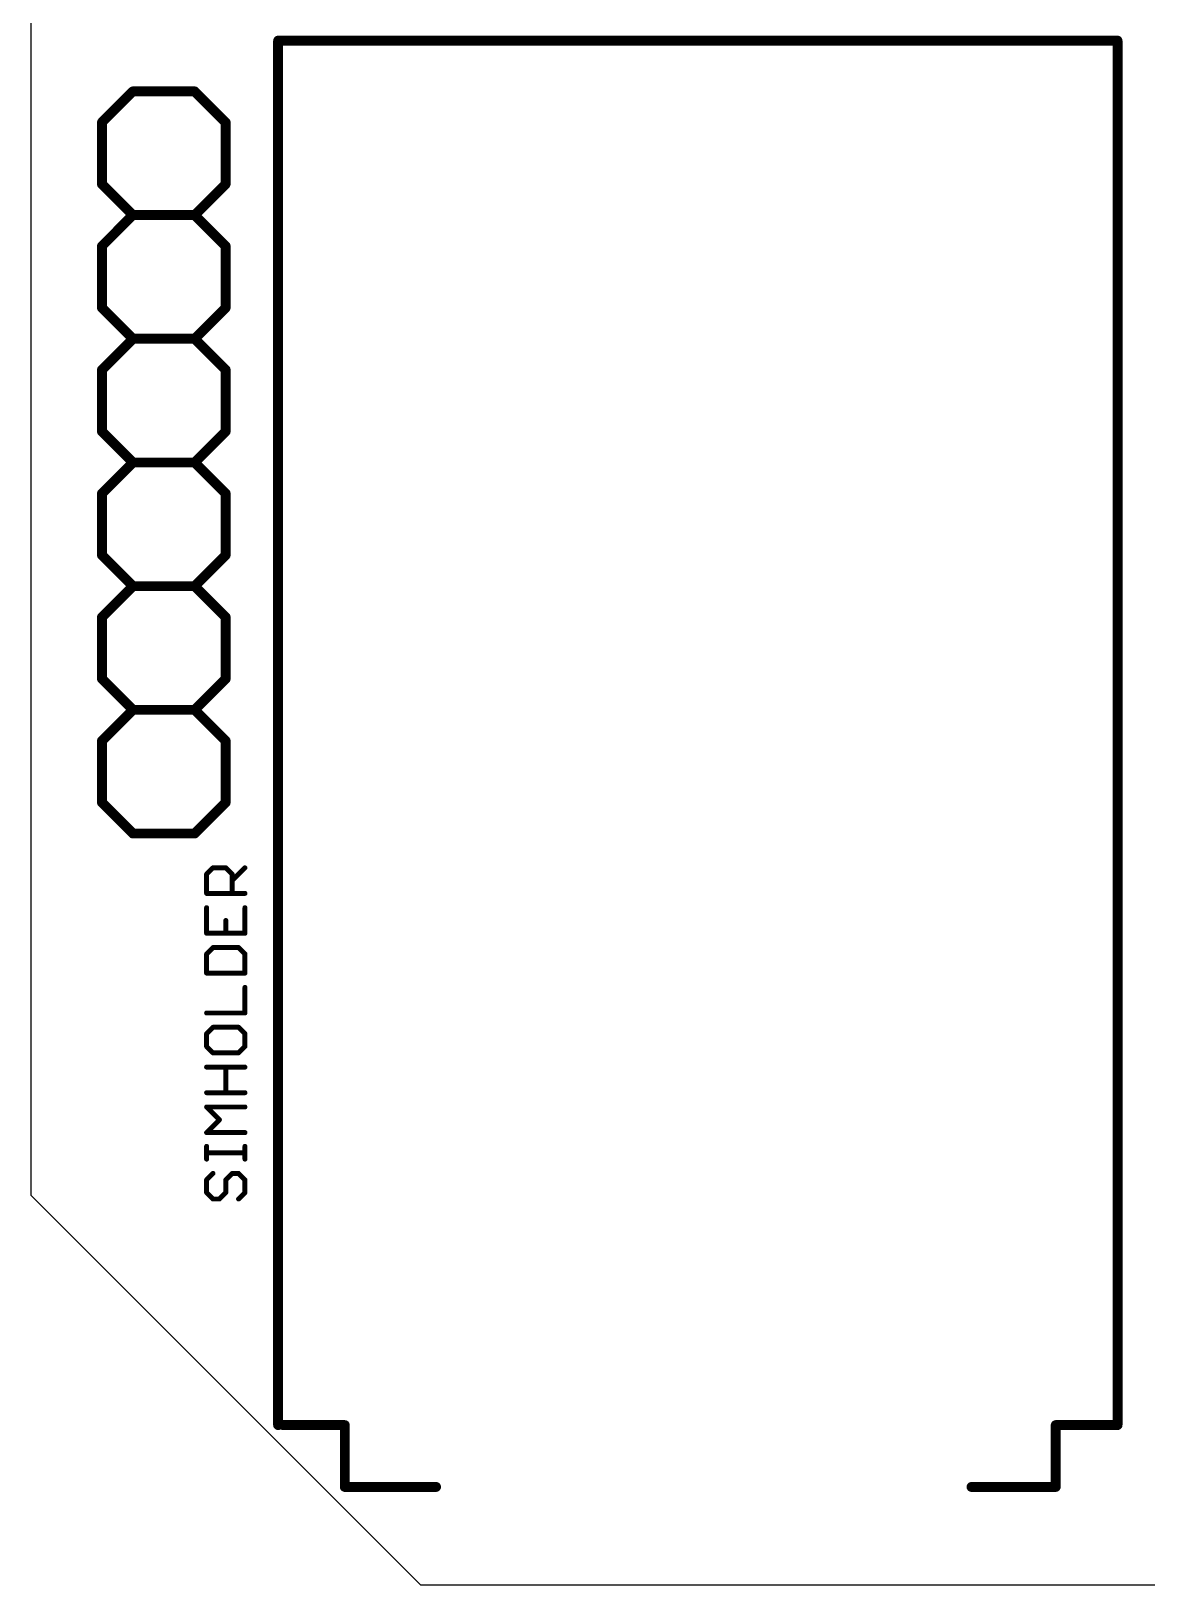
# Model space of a CAD drawing. Extents: x 0 to 59, y 0 to 59.
# Drawn here: x 0 to 22.92, y 0 to 31.91 of the extents above; entities that cross this region are included whole.
import ezdxf

# ---------------------------------------------------------------- set-up
doc = ezdxf.new("R2010")
doc.units = 0
doc.layers.add('20', color=214, linetype='CONTINUOUS')
doc.layers.add('21', color=251, linetype='CONTINUOUS')

msp = doc.modelspace()

# ---------------------------------------------------------------- linework, layer by layer
at = {"layer": '20'}
for p, q in [((0, 8), (0, 51)), ((0, 8), (8, 0)), ((8, 0), (51, 0))]:
    msp.add_line(p, q, dxfattribs=at)
at = {"layer": '21'}
for points, const_width in [([(5.075, 3.282), (5.075, 31.712)], 0.2032), ([(5.075, 31.712), (22.32, 31.712)], 0.2032), ([(22.32, 31.712), (22.32, 3.282)], 0.2032), ([(1.457, 30.035), (2.092, 30.67)], 0.2032), ([(2.092, 30.67), (3.362, 30.67)], 0.2032), ([(3.362, 30.67), (3.997, 30.035)], 0.2032), ([(1.457, 28.765), (1.457, 30.035)], 0.2032), ([(3.997, 30.035), (3.997, 28.765)], 0.2032), ([(2.092, 28.13), (1.457, 28.765)], 0.2032), ([(3.997, 28.765), (3.362, 28.13)], 0.2032), ([(1.457, 27.495), (2.092, 28.13)], 0.2032), ([(2.092, 28.13), (3.362, 28.13)], 0.2032), ([(3.362, 28.13), (3.997, 27.495)], 0.2032), ([(1.457, 26.225), (1.457, 27.495)], 0.2032), ([(3.997, 27.495), (3.997, 26.225)], 0.2032), ([(2.092, 25.59), (1.457, 26.225)], 0.2032), ([(3.997, 26.225), (3.362, 25.59)], 0.2032), ([(1.457, 24.955), (2.092, 25.59)], 0.2032), ([(2.092, 25.59), (3.362, 25.59)], 0.2032), ([(3.362, 25.59), (3.997, 24.955)], 0.2032), ([(1.457, 23.685), (1.457, 24.955)], 0.2032), ([(3.997, 24.955), (3.997, 23.685)], 0.2032), ([(2.092, 23.05), (1.457, 23.685)], 0.2032), ([(3.997, 23.685), (3.362, 23.05)], 0.2032), ([(1.457, 22.415), (2.092, 23.05)], 0.2032), ([(2.092, 23.05), (3.362, 23.05)], 0.2032), ([(3.362, 23.05), (3.997, 22.415)], 0.2032), ([(1.457, 21.145), (1.457, 22.415)], 0.2032), ([(3.997, 22.415), (3.997, 21.145)], 0.2032), ([(2.092, 20.51), (1.457, 21.145)], 0.2032), ([(3.997, 21.145), (3.362, 20.51)], 0.2032), ([(1.457, 19.875), (2.092, 20.51)], 0.2032), ([(2.092, 20.51), (3.362, 20.51)], 0.2032), ([(3.362, 20.51), (3.997, 19.875)], 0.2032), ([(1.457, 18.605), (1.457, 19.875)], 0.2032), ([(3.997, 19.875), (3.997, 18.605)], 0.2032), ([(2.092, 17.97), (1.457, 18.605)], 0.2032), ([(3.997, 18.605), (3.362, 17.97)], 0.2032), ([(1.457, 17.335), (2.092, 17.97)], 0.2032), ([(2.092, 17.97), (3.362, 17.97)], 0.2032), ([(3.362, 17.97), (3.997, 17.335)], 0.2032), ([(1.457, 16.065), (1.457, 17.335)], 0.2032), ([(3.997, 17.335), (3.997, 16.065)], 0.2032), ([(2.092, 15.43), (1.457, 16.065)], 0.2032), ([(3.997, 16.065), (3.362, 15.43)], 0.2032), ([(3.362, 15.43), (2.092, 15.43)], 0.2032), ([(3.6061, 14.5946), (3.7375, 14.7259)], 0.1016), ([(3.7375, 14.7259), (4.0002, 14.7259)], 0.1016), ([(4.0002, 14.7259), (4.1315, 14.5946)], 0.1016), ([(4.1315, 14.4633), (4.3942, 14.7259)], 0.1016), ([(3.6061, 14.2006), (3.6061, 14.5946)], 0.1016), ([(4.1315, 14.5946), (4.1315, 14.2006)], 0.1016), ([(4.3942, 14.2006), (3.6061, 14.2006)], 0.1016), ([(3.6061, 13.9074), (3.6061, 13.382)], 0.1016), ([(4.3942, 13.382), (4.3942, 13.9074)], 0.1016), ([(3.6061, 13.382), (4.3942, 13.382)], 0.1016), ([(4.0002, 13.382), (4.0002, 13.6447)], 0.1016), ([(3.7375, 13.0888), (3.6061, 12.9574)], 0.1016), ([(4.2629, 13.0888), (3.7375, 13.0888)], 0.1016), ([(4.3942, 12.9574), (4.2629, 13.0888)], 0.1016), ([(3.6061, 12.9574), (3.6061, 12.5634)], 0.1016), ([(4.3942, 12.5634), (4.3942, 12.9574)], 0.1016), ([(3.6061, 12.5634), (4.3942, 12.5634)], 0.1016), ([(4.3942, 11.7448), (4.3942, 12.2702)], 0.1016), ([(3.6061, 11.7448), (4.3942, 11.7448)], 0.1016), ([(3.7375, 11.4516), (3.6061, 11.3203)], 0.1016), ([(4.2629, 11.4516), (3.7375, 11.4516)], 0.1016), ([(4.3942, 11.3203), (4.2629, 11.4516)], 0.1016), ([(3.6061, 11.3203), (3.6061, 11.0576)], 0.1016), ([(4.3942, 11.0576), (4.3942, 11.3203)], 0.1016), ([(3.6061, 11.0576), (3.7375, 10.9263)], 0.1016), ([(3.7375, 10.9263), (4.2629, 10.9263)], 0.1016), ([(4.2629, 10.9263), (4.3942, 11.0576)], 0.1016), ([(3.6061, 10.6331), (4.3942, 10.6331)], 0.1016), ([(4.0002, 10.1077), (4.0002, 10.6331)], 0.1016), ([(4.3942, 10.1077), (3.6061, 10.1077)], 0.1016), ([(3.8688, 9.5518), (3.6061, 9.8145)], 0.1016), ([(3.6061, 9.8145), (4.3942, 9.8145)], 0.1016), ([(3.6061, 9.2891), (3.8688, 9.5518)], 0.1016), ([(4.3942, 9.2891), (3.6061, 9.2891)], 0.1016), ([(3.6061, 8.7434), (3.6061, 9.0061)], 0.1016), ([(4.3942, 8.7434), (4.3942, 9.0061)], 0.1016), ([(4.3942, 8.8747), (3.6061, 8.8747)], 0.1016), ([(3.7375, 8.4502), (3.6061, 8.3188)], 0.1016), ([(3.6061, 8.3188), (3.6061, 8.0561)], 0.1016), ([(4.0002, 8.3188), (4.1315, 8.4502)], 0.1016), ([(4.0002, 8.0561), (4.0002, 8.3188)], 0.1016), ([(4.1315, 8.4502), (4.2629, 8.4502)], 0.1016), ([(4.2629, 8.4502), (4.3942, 8.3188)], 0.1016), ([(4.3942, 8.3188), (4.3942, 8.0561)], 0.1016), ([(3.6061, 8.0561), (3.7375, 7.9248)], 0.1016), ([(3.8688, 7.9248), (4.0002, 8.0561)], 0.1016), ([(4.3942, 8.0561), (4.2629, 7.9248)], 0.1016), ([(3.7375, 7.9248), (3.8688, 7.9248)], 0.1016), ([(5.175, 3.282), (6.445, 3.282)], 0.2032), ([(6.445, 3.282), (6.445, 2.012)], 0.2032), ([(21.05, 2.012), (21.05, 3.282)], 0.2032), ([(21.05, 3.282), (22.32, 3.282)], 0.2032), ([(6.445, 2.012), (8.32, 2.012)], 0.2032), ([(21.05, 2.012), (19.32, 2.012)], 0.2032)]:
    msp.add_lwpolyline(points, dxfattribs=dict(at, const_width=const_width))
for points, const_width in [([(5.1258, 31.712, 1), (5.0242, 31.712)], 0.1016), ([(5.075, 31.7628, 1), (5.075, 31.6612)], 0.1016), ([(22.3708, 31.712, 1), (22.2692, 31.712)], 0.1016), ([(22.32, 31.6612, 1), (22.32, 31.7628)], 0.1016), ([(2.092, 30.7208, 1), (2.092, 30.6192)], 0.1016), ([(2.1279, 30.6341, 1), (2.0561, 30.7059)], 0.1016), ([(3.3979, 30.7059, 1), (3.3261, 30.6341)], 0.1016), ([(3.362, 30.6192, 1), (3.362, 30.7208)], 0.1016), ([(1.5078, 30.035, 1), (1.4062, 30.035)], 0.1016), ([(1.4211, 30.0709, 1), (1.4929, 29.9991)], 0.1016), ([(4.0478, 30.035, 1), (3.9462, 30.035)], 0.1016), ([(3.9611, 29.9991, 1), (4.0329, 30.0709)], 0.1016), ([(1.4929, 28.8009, 1), (1.4211, 28.7291)], 0.1016), ([(1.4062, 28.765, 1), (1.5078, 28.765)], 0.1016), ([(3.9462, 28.765, 1), (4.0478, 28.765)], 0.1016), ([(4.0329, 28.7291, 1), (3.9611, 28.8009)], 0.1016), ([(2.092, 28.1808, 1), (2.092, 28.0792)], 0.1016), ([(2.1279, 28.0941, 1), (2.0561, 28.1659)], 0.1016), ([(2.0561, 28.0941, 1), (2.1279, 28.1659)], 0.1016), ([(3.3979, 28.1659, 1), (3.3261, 28.0941)], 0.1016), ([(3.3261, 28.1659, 1), (3.3979, 28.0941)], 0.1016), ([(3.362, 28.0792, 1), (3.362, 28.1808)], 0.1016), ([(1.5078, 27.495, 1), (1.4062, 27.495)], 0.1016), ([(1.4211, 27.5309, 1), (1.4929, 27.4591)], 0.1016), ([(4.0478, 27.495, 1), (3.9462, 27.495)], 0.1016), ([(3.9611, 27.4591, 1), (4.0329, 27.5309)], 0.1016), ([(1.4929, 26.2609, 1), (1.4211, 26.1891)], 0.1016), ([(1.4062, 26.225, 1), (1.5078, 26.225)], 0.1016), ([(3.9462, 26.225, 1), (4.0478, 26.225)], 0.1016), ([(4.0329, 26.1891, 1), (3.9611, 26.2609)], 0.1016), ([(2.092, 25.6408, 1), (2.092, 25.5392)], 0.1016), ([(2.1279, 25.5541, 1), (2.0561, 25.6259)], 0.1016), ([(2.0561, 25.5541, 1), (2.1279, 25.6259)], 0.1016), ([(3.3979, 25.6259, 1), (3.3261, 25.5541)], 0.1016), ([(3.3261, 25.6259, 1), (3.3979, 25.5541)], 0.1016), ([(3.362, 25.5392, 1), (3.362, 25.6408)], 0.1016), ([(1.5078, 24.955, 1), (1.4062, 24.955)], 0.1016), ([(1.4211, 24.9909, 1), (1.4929, 24.9191)], 0.1016), ([(4.0478, 24.955, 1), (3.9462, 24.955)], 0.1016), ([(3.9611, 24.9191, 1), (4.0329, 24.9909)], 0.1016), ([(1.4929, 23.7209, 1), (1.4211, 23.6491)], 0.1016), ([(1.4062, 23.685, 1), (1.5078, 23.685)], 0.1016), ([(3.9462, 23.685, 1), (4.0478, 23.685)], 0.1016), ([(4.0329, 23.6491, 1), (3.9611, 23.7209)], 0.1016), ([(2.092, 23.1008, 1), (2.092, 22.9992)], 0.1016), ([(2.1279, 23.0141, 1), (2.0561, 23.0859)], 0.1016), ([(2.0561, 23.0141, 1), (2.1279, 23.0859)], 0.1016), ([(3.3979, 23.0859, 1), (3.3261, 23.0141)], 0.1016), ([(3.3261, 23.0859, 1), (3.3979, 23.0141)], 0.1016), ([(3.362, 22.9992, 1), (3.362, 23.1008)], 0.1016), ([(1.5078, 22.415, 1), (1.4062, 22.415)], 0.1016), ([(1.4211, 22.4509, 1), (1.4929, 22.3791)], 0.1016), ([(4.0478, 22.415, 1), (3.9462, 22.415)], 0.1016), ([(3.9611, 22.3791, 1), (4.0329, 22.4509)], 0.1016), ([(1.4929, 21.1809, 1), (1.4211, 21.1091)], 0.1016), ([(1.4062, 21.145, 1), (1.5078, 21.145)], 0.1016), ([(3.9462, 21.145, 1), (4.0478, 21.145)], 0.1016), ([(4.0329, 21.1091, 1), (3.9611, 21.1809)], 0.1016), ([(2.092, 20.5608, 1), (2.092, 20.4592)], 0.1016), ([(2.1279, 20.4741, 1), (2.0561, 20.5459)], 0.1016), ([(2.0561, 20.4741, 1), (2.1279, 20.5459)], 0.1016), ([(3.3979, 20.5459, 1), (3.3261, 20.4741)], 0.1016), ([(3.3261, 20.5459, 1), (3.3979, 20.4741)], 0.1016), ([(3.362, 20.4592, 1), (3.362, 20.5608)], 0.1016), ([(1.5078, 19.875, 1), (1.4062, 19.875)], 0.1016), ([(1.4211, 19.9109, 1), (1.4929, 19.8391)], 0.1016), ([(4.0478, 19.875, 1), (3.9462, 19.875)], 0.1016), ([(3.9611, 19.8391, 1), (4.0329, 19.9109)], 0.1016), ([(1.4929, 18.6409, 1), (1.4211, 18.5691)], 0.1016), ([(1.4062, 18.605, 1), (1.5078, 18.605)], 0.1016), ([(3.9462, 18.605, 1), (4.0478, 18.605)], 0.1016), ([(4.0329, 18.5691, 1), (3.9611, 18.6409)], 0.1016), ([(2.092, 18.0208, 1), (2.092, 17.9192)], 0.1016), ([(2.1279, 17.9341, 1), (2.0561, 18.0059)], 0.1016), ([(2.0561, 17.9341, 1), (2.1279, 18.0059)], 0.1016), ([(3.3979, 18.0059, 1), (3.3261, 17.9341)], 0.1016), ([(3.3261, 18.0059, 1), (3.3979, 17.9341)], 0.1016), ([(3.362, 17.9192, 1), (3.362, 18.0208)], 0.1016), ([(1.5078, 17.335, 1), (1.4062, 17.335)], 0.1016), ([(1.4211, 17.3709, 1), (1.4929, 17.2991)], 0.1016), ([(4.0478, 17.335, 1), (3.9462, 17.335)], 0.1016), ([(3.9611, 17.2991, 1), (4.0329, 17.3709)], 0.1016), ([(1.4929, 16.1009, 1), (1.4211, 16.0291)], 0.1016), ([(1.4062, 16.065, 1), (1.5078, 16.065)], 0.1016), ([(3.9462, 16.065, 1), (4.0478, 16.065)], 0.1016), ([(4.0329, 16.0291, 1), (3.9611, 16.1009)], 0.1016), ([(2.092, 15.4808, 1), (2.092, 15.3792)], 0.1016), ([(2.0561, 15.3941, 1), (2.1279, 15.4659)], 0.1016), ([(3.3261, 15.4659, 1), (3.3979, 15.3941)], 0.1016), ([(3.362, 15.3792, 1), (3.362, 15.4808)], 0.1016), ([(3.7375, 14.7513, 1), (3.7375, 14.7005)], 0.0508), ([(3.7554, 14.708, 1), (3.7195, 14.7439)], 0.0508), ([(4.0181, 14.7439, 1), (3.9822, 14.708)], 0.0508), ([(4.0002, 14.7005, 1), (4.0002, 14.7513)], 0.0508), ([(4.4122, 14.708, 1), (4.3762, 14.7439)], 0.0508), ([(3.6315, 14.5946, 1), (3.5807, 14.5946)], 0.0508), ([(3.5882, 14.6126, 1), (3.6241, 14.5766)], 0.0508), ([(4.1569, 14.5946, 1), (4.1061, 14.5946)], 0.0508), ([(4.1135, 14.4812, 1), (4.1495, 14.4453)], 0.0508), ([(4.1135, 14.5766, 1), (4.1495, 14.6126)], 0.0508), ([(3.6061, 14.226, 1), (3.6061, 14.1752)], 0.0508), ([(3.5807, 14.2006, 1), (3.6315, 14.2006)], 0.0508), ([(4.1061, 14.2006, 1), (4.1569, 14.2006)], 0.0508), ([(4.3942, 14.1752, 1), (4.3942, 14.226)], 0.0508), ([(3.6315, 13.9074, 1), (3.5807, 13.9074)], 0.0508), ([(4.4196, 13.9074, 1), (4.3688, 13.9074)], 0.0508), ([(3.6061, 13.4074, 1), (3.6061, 13.3566)], 0.0508), ([(3.5807, 13.382, 1), (3.6315, 13.382)], 0.0508), ([(4.0256, 13.6447, 1), (3.9748, 13.6447)], 0.0508), ([(3.9748, 13.382, 1), (4.0256, 13.382)], 0.0508), ([(4.3688, 13.382, 1), (4.4196, 13.382)], 0.0508), ([(4.3942, 13.3566, 1), (4.3942, 13.4074)], 0.0508), ([(3.7375, 13.1142, 1), (3.7375, 13.0634)], 0.0508), ([(3.7554, 13.0708, 1), (3.7195, 13.1068)], 0.0508), ([(4.2808, 13.1068, 1), (4.2449, 13.0708)], 0.0508), ([(4.2629, 13.0634, 1), (4.2629, 13.1142)], 0.0508), ([(3.6315, 12.9574, 1), (3.5807, 12.9574)], 0.0508), ([(3.5882, 12.9754, 1), (3.6241, 12.9395)], 0.0508), ([(4.4196, 12.9574, 1), (4.3688, 12.9574)], 0.0508), ([(4.3762, 12.9395, 1), (4.4122, 12.9754)], 0.0508), ([(3.6061, 12.5888, 1), (3.6061, 12.538)], 0.0508), ([(3.5807, 12.5634, 1), (3.6315, 12.5634)], 0.0508), ([(4.3688, 12.5634, 1), (4.4196, 12.5634)], 0.0508), ([(4.3942, 12.538, 1), (4.3942, 12.5888)], 0.0508), ([(4.4196, 12.2702, 1), (4.3688, 12.2702)], 0.0508), ([(3.6061, 11.7702, 1), (3.6061, 11.7194)], 0.0508), ([(3.7375, 11.477, 1), (3.7375, 11.4262)], 0.0508), ([(3.7554, 11.4337, 1), (3.7195, 11.4696)], 0.0508), ([(4.2808, 11.4696, 1), (4.2449, 11.4337)], 0.0508), ([(4.2629, 11.4262, 1), (4.2629, 11.477)], 0.0508), ([(4.3688, 11.7448, 1), (4.4196, 11.7448)], 0.0508), ([(4.3942, 11.7194, 1), (4.3942, 11.7702)], 0.0508), ([(3.6315, 11.3203, 1), (3.5807, 11.3203)], 0.0508), ([(3.5882, 11.3382, 1), (3.6241, 11.3023)], 0.0508), ([(4.4196, 11.3203, 1), (4.3688, 11.3203)], 0.0508), ([(4.3762, 11.3023, 1), (4.4122, 11.3382)], 0.0508), ([(3.6241, 11.0756, 1), (3.5882, 11.0396)], 0.0508), ([(3.5807, 11.0576, 1), (3.6315, 11.0576)], 0.0508), ([(3.7375, 10.9517, 1), (3.7375, 10.9009)], 0.0508), ([(3.7195, 10.9083, 1), (3.7554, 10.9442)], 0.0508), ([(4.2449, 10.9442, 1), (4.2808, 10.9083)], 0.0508), ([(4.2629, 10.9009, 1), (4.2629, 10.9517)], 0.0508), ([(4.3688, 11.0576, 1), (4.4196, 11.0576)], 0.0508), ([(4.4122, 11.0396, 1), (4.3762, 11.0756)], 0.0508), ([(3.6061, 10.6585, 1), (3.6061, 10.6077)], 0.0508), ([(4.0256, 10.6331, 1), (3.9748, 10.6331)], 0.0508), ([(4.3942, 10.6077, 1), (4.3942, 10.6585)], 0.0508), ([(3.6061, 10.1331, 1), (3.6061, 10.0823)], 0.0508), ([(3.9748, 10.1077, 1), (4.0256, 10.1077)], 0.0508), ([(4.3942, 10.0823, 1), (4.3942, 10.1331)], 0.0508), ([(3.6061, 9.8399, 1), (3.6061, 9.7891)], 0.0508), ([(3.6241, 9.8324, 1), (3.5882, 9.7965)], 0.0508), ([(3.8868, 9.5338, 1), (3.8509, 9.5697)], 0.0508), ([(3.8509, 9.5338, 1), (3.8868, 9.5697)], 0.0508), ([(4.3942, 9.7891, 1), (4.3942, 9.8399)], 0.0508), ([(3.6061, 9.3145, 1), (3.6061, 9.2637)], 0.0508), ([(3.5882, 9.3071, 1), (3.6241, 9.2711)], 0.0508), ([(4.3942, 9.2637, 1), (4.3942, 9.3145)], 0.0508), ([(3.6315, 9.0061, 1), (3.5807, 9.0061)], 0.0508), ([(4.4196, 9.0061, 1), (4.3688, 9.0061)], 0.0508), ([(3.6061, 8.9001, 1), (3.6061, 8.8493)], 0.0508), ([(3.5807, 8.7434, 1), (3.6315, 8.7434)], 0.0508), ([(4.3688, 8.7434, 1), (4.4196, 8.7434)], 0.0508), ([(4.3942, 8.8493, 1), (4.3942, 8.9001)], 0.0508), ([(3.6315, 8.3188, 1), (3.5807, 8.3188)], 0.0508), ([(3.5882, 8.3368, 1), (3.6241, 8.3009)], 0.0508), ([(3.7554, 8.4322, 1), (3.7195, 8.4681)], 0.0508), ([(4.0256, 8.3188, 1), (3.9748, 8.3188)], 0.0508), ([(3.9822, 8.3368, 1), (4.0181, 8.3009)], 0.0508), ([(4.1315, 8.4756, 1), (4.1315, 8.4248)], 0.0508), ([(4.1495, 8.4322, 1), (4.1135, 8.4681)], 0.0508), ([(4.2808, 8.4681, 1), (4.2449, 8.4322)], 0.0508), ([(4.2629, 8.4248, 1), (4.2629, 8.4756)], 0.0508), ([(4.4196, 8.3188, 1), (4.3688, 8.3188)], 0.0508), ([(4.3762, 8.3009, 1), (4.4122, 8.3368)], 0.0508), ([(3.5807, 8.0561, 1), (3.6315, 8.0561)], 0.0508), ([(3.6241, 8.0741, 1), (3.5882, 8.0382)], 0.0508), ([(3.9748, 8.0561, 1), (4.0256, 8.0561)], 0.0508), ([(4.0181, 8.0382, 1), (3.9822, 8.0741)], 0.0508), ([(4.3688, 8.0561, 1), (4.4196, 8.0561)], 0.0508), ([(4.4122, 8.0382, 1), (4.3762, 8.0741)], 0.0508), ([(3.7375, 7.9502, 1), (3.7375, 7.8994)], 0.0508), ([(3.7195, 7.9068, 1), (3.7554, 7.9428)], 0.0508), ([(3.8509, 7.9428, 1), (3.8868, 7.9068)], 0.0508), ([(3.8688, 7.8994, 1), (3.8688, 7.9502)], 0.0508), ([(4.2449, 7.9428, 1), (4.2808, 7.9068)], 0.0508), ([(5.0242, 3.282, 1), (5.1258, 3.282)], 0.1016), ([(5.175, 3.3328, 1), (5.175, 3.2312)], 0.1016), ([(6.4958, 3.282, 1), (6.3942, 3.282)], 0.1016), ([(6.445, 3.2312, 1), (6.445, 3.3328)], 0.1016), ([(21.1008, 3.282, 1), (20.9992, 3.282)], 0.1016), ([(21.05, 3.3328, 1), (21.05, 3.2312)], 0.1016), ([(22.2692, 3.282, 1), (22.3708, 3.282)], 0.1016), ([(22.32, 3.2312, 1), (22.32, 3.3328)], 0.1016), ([(6.445, 2.0628, 1), (6.445, 1.9612)], 0.1016), ([(6.3942, 2.012, 1), (6.4958, 2.012)], 0.1016), ([(8.32, 1.9612, 1), (8.32, 2.0628)], 0.1016), ([(19.32, 2.0628, 1), (19.32, 1.9612)], 0.1016), ([(20.9992, 2.012, 1), (21.1008, 2.012)], 0.1016), ([(21.05, 1.9612, 1), (21.05, 2.0628)], 0.1016)]:
    msp.add_lwpolyline(points, format="xyb", dxfattribs=dict(at, const_width=const_width))

doc.saveas('drawing.dxf')
